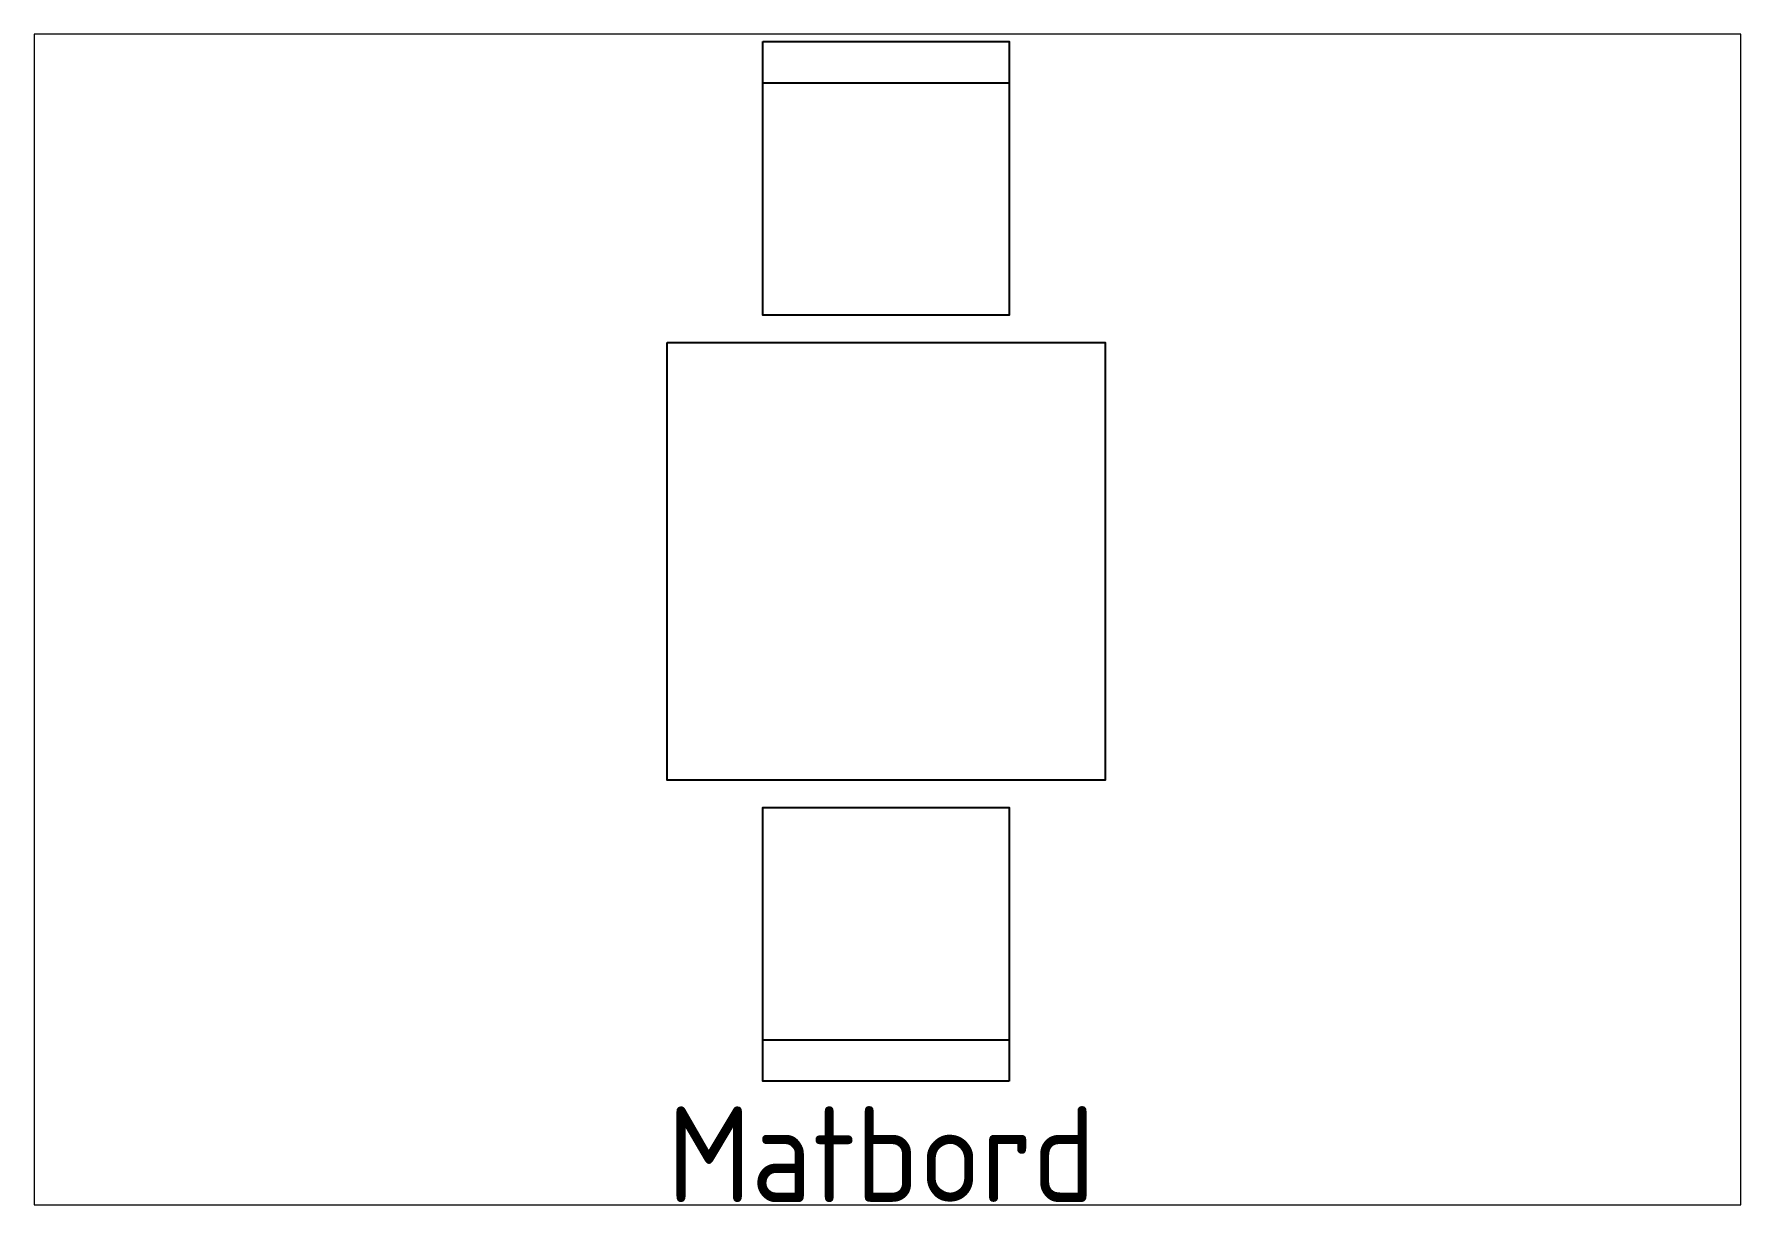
# Paper-space layout 'Layout1' of a CAD drawing. Header units: millimetres. Extents: x 29 to 260, y 20 to 178.
# The model-space entities are those that its viewports show. They can reach past a viewport. Long polylines and large blocks are cut down to what shows.
import ezdxf

# ---------------------------------------------------------------- set-up
doc = ezdxf.new("R2010")
doc.units = ezdxf.units.MM
doc.header["$LTSCALE"] = 50
doc.styles.add('ISO', font='isocp.shx')

# ---------------------------------------------------------------- blocks, each defined once
blk = doc.blocks.new('*U8')
for p, q in [((175, 1275), (625, 1275)), ((625, -475), (175, -475))]:
    blk.add_line(p, q)
for points in [[(175, 1350), (625, 1350), (625, 850), (175, 850)], [(625, -550), (175, -550), (175, -50), (625, -50)]]:
    blk.add_lwpolyline(points, close=True)
at = {"color": 0}
blk.add_lwpolyline([(0, 800), (800, 800), (800, 0), (0, 0)], close=True, dxfattribs=at)

msp = doc.modelspace()

# ---------------------------------------------------------------- block references
at = {"ltscale": 0.5}
msp.add_blockref('*U8', (0, 762.5, -1.9), dxfattribs=at)

# ---------------------------------------------------------------- texts
at = {"insert": (0.1, 166.2, -1.9), "char_height": 175, "width": 2096.889, "attachment_point": 1, "style": 'ISO'}
msp.add_mtext('Matbord', dxfattribs=at)

psp = doc.layouts.get("Layout1")

# ---------------------------------------------------------------- viewports
at = {"layer": '0'}
psp.add_viewport(center=(144.23, 98.98), size=(230.77, 158.3605), view_center_point=(402.53, 1056.27), view_height=2140.1649, dxfattribs=at)

doc.saveas('drawing.dxf')
